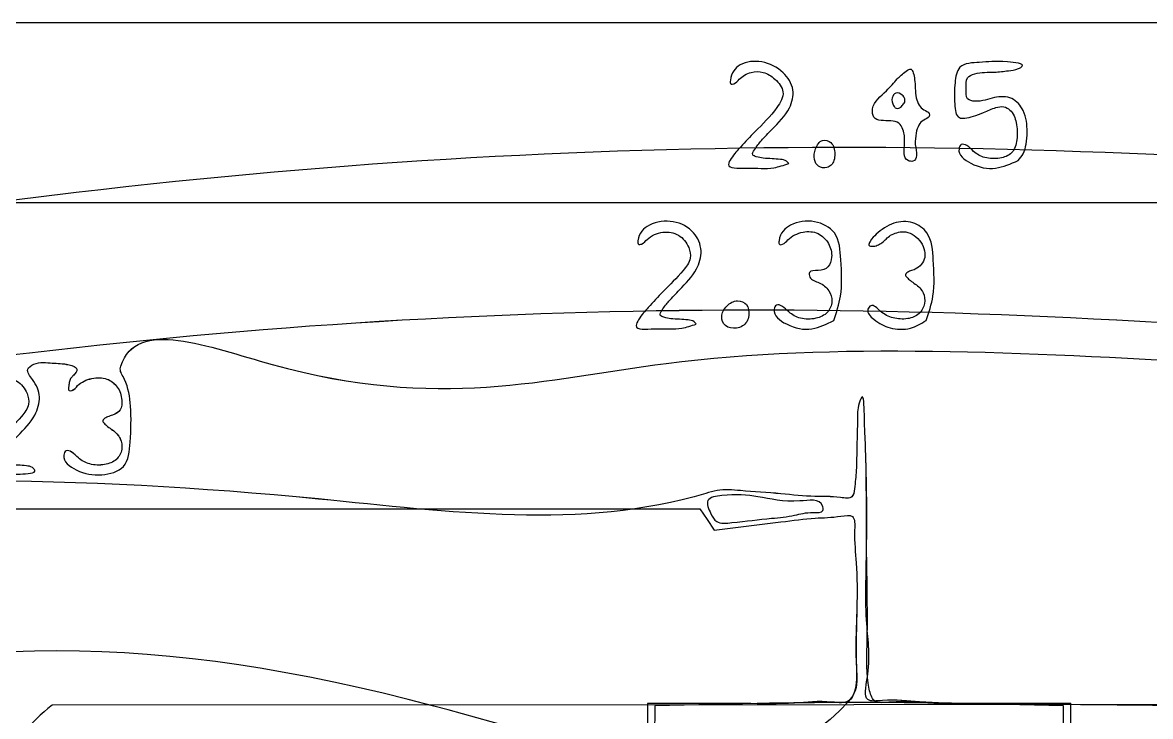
# Model space of a CAD drawing. Extents: x 15.9 to 97.5, y 243.5 to 291.3.
# Drawn here: x 41.72 to 61.35, y 279.2 to 291.28 of the extents above; entities that cross this region are included whole.
import ezdxf

# ---------------------------------------------------------------- set-up
doc = ezdxf.new("R2010")
doc.units = 0
for name, color, linetype in [('black', 7, 'CONTINUOUS'), ('blue', 7, 'CONTINUOUS'), ('drawing', 7, 'CONTINUOUS'), ('red', 7, 'CONTINUOUS')]:
    doc.layers.add(name, color=color, linetype=linetype)

msp = doc.modelspace()

# ---------------------------------------------------------------- linework, layer by layer
at = {"layer": 'black', "color": 7}
for points in [[(15.851808, 267.403162), (15.851808, 291.279162), (56.661142, 291.279162), (97.470476, 291.279162), (97.470476, 267.403162), (97.470476, 243.527163), (56.661142, 243.527163), (15.851808, 243.527163)], [(56.877368, 289.832451)], [(57.253809, 289.158288)], [(55.856809, 288.993162)], [(55.052475, 288.823828)], [(59.046291, 288.879284)], [(53.443809, 286.029827)], [(54.359914, 286.178374)], [(55.834718, 286.093366)], [(57.443378, 286.093334)], [(58.227495, 279.426815)]]:
    msp.add_lwpolyline(points, close=True, dxfattribs=at)
for points in [[(26.579997, 287.927964), (27.738144, 287.782472), (27.85899, 287.964476), (27.979834, 288.14648), (56.322514, 288.14648), (84.665195, 288.14648), (84.788295, 287.961081), (84.911395, 287.775682), (86.083254, 287.921049)], [(26.57996, 282.593988), (27.738107, 282.448496), (27.858954, 282.630501), (27.979799, 282.812504), (40.743812, 282.812504), (53.507826, 282.812504), (53.630926, 282.627105), (53.754026, 282.441706), (54.917331, 282.586012)]]:
    msp.add_lwpolyline(points, dxfattribs=at)
for points, knots in [([(55.052475, 288.823829), (55.040158, 288.83954), (55.00486, 288.884566), (54.892647, 288.899918), (54.760904, 288.909644), (54.615022, 288.913781), (54.510583, 288.933973), (54.398932, 288.97475), (54.481845, 289.109638), (54.583825, 289.238616), (54.810573, 289.47477), (55.067544, 289.72233), (55.172453, 290.124393), (54.954322, 290.449855), (54.607627, 290.63109), (54.197712, 290.590747), (54.037535, 290.388271), (54.031659, 290.19674), (54.128968, 290.219392), (54.208567, 290.32449), (54.382612, 290.429745), (54.62364, 290.429257), (54.824534, 290.301523), (55.011253, 290.068004), (54.79895, 289.697035), (54.514013, 289.436434), (54.232353, 289.136568), (54.081155, 288.969445), (53.940245, 288.729913), (54.437382, 288.761294), (54.713963, 288.714547), (54.964196, 288.79533), (55.052475, 288.823828)], [0, 0, 0, 0, 0.058418, 0.167414, 0.314619, 0.467655, 0.590652, 0.662064, 0.753366, 0.952027, 1.22107, 1.703257, 2.022979, 2.366598, 2.782778, 3.161186, 3.477152, 3.544654, 3.591091, 3.715721, 3.952717, 4.164414, 4.40141, 4.660437, 4.952227, 5.523168, 5.883027, 6.146, 6.259918, 6.566295, 7.057747, 7.325628, 7.325628, 7.325628, 7.325628]), ([(59.046309, 288.879284), (59.077888, 288.916737), (59.147029, 288.998739), (59.192158, 289.175062), (59.209369, 289.428314), (59.17769, 289.728682), (58.948532, 289.998972), (58.606652, 289.993559), (58.380839, 289.882967), (58.119296, 289.936832), (58.15472, 290.136427), (58.123722, 290.323479), (58.360614, 290.424997), (58.595596, 290.403007), (58.856224, 290.439663), (59.013001, 290.451386), (59.200945, 290.563843), (58.68026, 290.618796), (58.461685, 290.582938), (57.990759, 290.573297), (57.933749, 290.182749), (57.935222, 289.930964), (57.957409, 289.612558), (58.139821, 289.612497), (58.277194, 289.648482), (58.458518, 289.718328), (58.625257, 289.797642), (58.792737, 289.827742), (58.94908, 289.74219), (59.028695, 289.517825), (59.03797, 289.261798), (58.964749, 288.986276), (58.711008, 288.903612), (58.474702, 288.907066), (58.27493, 289.013281), (58.182356, 289.133574), (58.048826, 289.181775), (57.969237, 288.989624), (58.261559, 288.775583), (58.645818, 288.70068), (58.915169, 288.820806), (59.046291, 288.879284)], [0, 0, 0, 0, 0.145403, 0.31836, 0.531589, 0.91112, 1.197083, 1.499379, 1.841883, 1.980152, 2.166067, 2.345086, 2.49266, 2.832846, 3.079219, 3.258204, 3.33812, 3.60283, 4.098114, 4.442886, 4.723078, 5.099899, 5.346875, 5.438736, 5.593663, 5.784343, 6.014896, 6.153152, 6.272409, 6.515644, 6.815117, 7.061582, 7.28671, 7.545255, 7.767833, 7.924293, 8.022083, 8.104519, 8.428792, 8.869162, 9.286888, 9.286888, 9.286888, 9.286888]), ([(57.253809, 289.158288), (57.255625, 289.224473), (57.258794, 289.34002), (57.306125, 289.492072), (57.38995, 289.590371), (57.501652, 289.616197), (57.501701, 289.724801), (57.391549, 289.750034), (57.311491, 289.843727), (57.26123, 289.977911), (57.253772, 290.129175), (57.248063, 290.279832), (57.22742, 290.383488), (57.184356, 290.496114), (57.049921, 290.402692), (56.924147, 290.288702), (56.737273, 290.053113), (56.489864, 289.881595), (56.520497, 289.547133), (56.7808, 289.583719), (56.977632, 289.549877), (57.060458, 289.38126), (57.082178, 289.177009), (57.030369, 288.881002), (57.306795, 288.843371), (57.277057, 289.020117), (57.253809, 289.158288)], [0, 0, 0, 0, 0.198354, 0.346292, 0.466047, 0.580331, 0.628295, 0.74258, 0.857416, 0.994715, 1.161911, 1.31307, 1.435334, 1.507576, 1.600061, 1.805087, 2.084956, 2.482017, 2.627088, 2.930354, 3.074326, 3.20497, 3.44074, 3.755132, 3.837978, 4.13472, 4.13472, 4.13472, 4.13472]), ([(87.620824, 274.105861), (87.61051, 275.50108), (87.58999, 278.27666), (87.575812, 282.178879), (87.553767, 285.306755), (87.586674, 288.013817), (87.501147, 288.893726), (87.544473, 290.26323), (87.402159, 289.918164), (87.410246, 289.651228), (87.391767, 289.254175), (87.391832, 288.846583), (87.363115, 288.568653), (87.328656, 288.306534), (87.000637, 288.371191), (86.628126, 288.351327), (86.030143, 288.420554), (85.472075, 288.454336), (85.025268, 288.496607), (80.081806, 286.967532), (65.581607, 289.256781), (47.080461, 289.473226), (32.509034, 286.769169), (27.658175, 288.498882), (27.218223, 288.446179), (26.654113, 288.418198), (26.041872, 288.346807), (25.657053, 288.368524), (25.323418, 288.302813), (25.279679, 288.560481), (25.253792, 288.841683), (25.253261, 289.250731), (25.234946, 289.650548), (25.242768, 289.919439), (25.092934, 290.278801), (25.153402, 288.759215), (25.057409, 287.793955), (25.056861, 285.201949), (25.17503, 282.818404), (24.869246, 281.470737), (25.205776, 280.1954), (24.709367, 280.241276), (24.320762, 280.264869), (23.694518, 280.351956), (23.153342, 280.381009), (22.681588, 280.49026), (22.527447, 280.327837), (22.350243, 280.184519), (21.887066, 280.208384), (21.329684, 280.187829), (20.676023, 280.173836), (20.370639, 280.181527), (20.008316, 280.10332), (20.368912, 280.024795), (20.673082, 280.03276), (21.338954, 280.017015), (21.897224, 280.001489), (22.389303, 280.018745), (22.515415, 279.879897), (22.559447, 279.831417)], [0, 0, 0, 0, 4.196699, 8.348707, 11.557154, 13.993754, 15.48357, 15.990589, 16.105615, 16.400194, 16.84283, 17.280798, 17.60011, 17.746028, 17.947147, 18.391214, 18.983539, 19.692482, 20.098107, 20.302149, 35.117741, 62.416122, 77.173565, 77.345972, 77.745081, 78.464995, 79.074672, 79.532097, 79.739759, 79.8835, 80.198219, 80.646515, 81.089151, 81.38373, 81.498756, 82.058318, 83.706329, 86.406632, 88.939365, 90.690912, 91.360873, 91.558069, 92.002995, 92.600609, 93.398399, 93.734146, 93.879606, 94.040594, 94.405913, 95.176305, 95.807484, 96.214779, 96.365508, 96.515586, 96.920846, 97.548626, 98.356254, 98.71065, 98.90077, 98.90077, 98.90077, 98.90077]), ([(56.877368, 289.832451), (56.859036, 289.877251), (56.826745, 289.956166), (56.913427, 290.079261), (57.023719, 290.02942), (57.075594, 289.962862), (57.076908, 289.88575), (57.026967, 289.832854), (56.979742, 289.784388), (56.910633, 289.781372), (56.889315, 289.814108), (56.877368, 289.832451)], [0, 0, 0, 0, 0.138421, 0.243829, 0.357169, 0.433675, 0.492852, 0.569358, 0.643043, 0.690919, 0.751943, 0.751943, 0.751943, 0.751943]), ([(55.856809, 288.993162), (55.847798, 289.067832), (55.832271, 289.196509), (55.613102, 289.262947), (55.505315, 289.081009), (55.477891, 288.912277), (55.557703, 288.753489), (55.699529, 288.740796), (55.799594, 288.792687), (55.849039, 288.884156), (55.854056, 288.954542), (55.856809, 288.993162)], [0, 0, 0, 0, 0.207537, 0.357644, 0.546175, 0.737318, 0.872922, 1.021249, 1.1058, 1.200915, 1.316549, 1.316549, 1.316549, 1.316549]), ([(87.240349, 271.890496), (87.216831, 273.145096), (87.183542, 274.920919), (87.234908, 277.02212), (86.76357, 277.940226), (86.245879, 278.436688), (85.759407, 278.802203), (85.297399, 279.018046), (84.910049, 279.056776), (84.665919, 279.165388), (84.470703, 279.273429), (84.468811, 279.377742), (84.445914, 279.430725), (84.298794, 279.60673), (84.471699, 280.364559), (84.29976, 281.627248), (84.358998, 283.423698), (84.359363, 285.471695), (84.295075, 286.255579), (84.318108, 287.451239), (84.184581, 287.122361), (84.192979, 286.858159), (84.174232, 286.462343), (84.175073, 286.055987), (84.144602, 285.780925), (84.118073, 285.516934), (83.798135, 285.580074), (83.439344, 285.561797), (82.860946, 285.629325), (82.32107, 285.662674), (81.886757, 285.703173), (77.218631, 284.21815), (63.496569, 286.437736), (46.023579, 286.604135), (32.252321, 284.06671), (27.658092, 285.704769), (27.218492, 285.65263), (26.651888, 285.620653), (26.047706, 285.56231), (25.64454, 285.554289), (25.146903, 285.525292), (25.323578, 286.528625), (25.323958, 287.04854), (25.142201, 288.060319), (25.634121, 288.01839), (26.028792, 287.995603), (26.37945, 287.952573), (26.579997, 287.927964)], [0, 0, 0, 0, 3.790398, 5.365121, 6.164088, 6.798736, 7.504031, 7.984074, 8.310079, 8.642962, 8.828084, 8.883423, 8.943509, 8.998299, 9.562968, 10.980092, 12.943465, 15.074264, 16.380637, 16.826782, 16.941807, 17.236386, 17.679023, 18.110033, 18.43187, 18.578497, 18.772089, 19.20075, 19.773033, 20.459393, 20.852838, 21.053861, 35.057621, 60.847789, 74.793263, 74.965671, 75.36478, 76.084692, 76.694369, 77.151794, 77.359456, 78.01827, 79.169799, 79.828286, 80.030429, 80.47863, 81.077426, 81.077426, 81.077426, 81.077426]), ([(53.443809, 286.029829), (53.431492, 286.045541), (53.396194, 286.090569), (53.283981, 286.105922), (53.152237, 286.115647), (53.006355, 286.119785), (52.901918, 286.139976), (52.790265, 286.180753), (52.873186, 286.31563), (52.975093, 286.444707), (53.199195, 286.676882), (53.451409, 286.927309), (53.565644, 287.311177), (53.415773, 287.667422), (53.04401, 287.854571), (52.634222, 287.800244), (52.424568, 287.603832), (52.425347, 287.403124), (52.524764, 287.431066), (52.617677, 287.55185), (52.851318, 287.660295), (53.152226, 287.605492), (53.316306, 287.398658), (53.365181, 287.150327), (53.157338, 286.88522), (52.896266, 286.632628), (52.627574, 286.340118), (52.469662, 286.167605), (52.336729, 285.918663), (52.837129, 285.971073), (53.113141, 285.92291), (53.358105, 286.002116), (53.443809, 286.029827)], [0, 0, 0, 0, 0.05842, 0.167416, 0.314621, 0.467658, 0.590655, 0.662065, 0.753366, 0.952027, 1.22107, 1.690039, 2.015996, 2.355257, 2.757362, 3.176768, 3.512826, 3.578702, 3.628025, 3.756764, 4.057055, 4.33302, 4.611731, 4.799476, 5.044204, 5.552256, 5.929819, 6.200737, 6.311791, 6.629069, 7.112604, 7.372813, 7.372813, 7.372813, 7.372813]), ([(55.834717, 286.093334), (55.882196, 286.233852), (55.997827, 286.576072), (55.959134, 287.084957), (55.933134, 287.637153), (55.497075, 287.85804), (55.091407, 287.800363), (54.883534, 287.605013), (54.878383, 287.402719), (54.975592, 287.425365), (55.066417, 287.546292), (55.285362, 287.653102), (55.572345, 287.6391), (55.76213, 287.442799), (55.820967, 287.218345), (55.752942, 287.001173), (55.586394, 286.94799), (55.395766, 286.973038), (55.419365, 286.795278), (55.60044, 286.758321), (55.762307, 286.631397), (55.826271, 286.422189), (55.741024, 286.209153), (55.512287, 286.111866), (55.264975, 286.109062), (55.059617, 286.21703), (54.965027, 286.339593), (54.831492, 286.387838), (54.750442, 286.191552), (55.058115, 285.97834), (55.445068, 285.898786), (55.709675, 286.030923), (55.834718, 286.093366)], [0, 0, 0, 0, 0.439215, 1.06967, 1.553273, 1.948544, 2.369525, 2.708229, 2.775731, 2.822168, 2.946797, 3.241078, 3.504144, 3.754701, 4.000287, 4.180392, 4.36302, 4.515638, 4.595222, 4.78511, 5.002549, 5.195374, 5.398552, 5.628548, 5.893605, 6.125551, 6.282012, 6.379802, 6.462238, 6.796865, 7.248948, 7.653997, 7.653997, 7.653997, 7.653997]), ([(57.443384, 286.093334), (57.490833, 286.233682), (57.60639, 286.575487), (57.568369, 287.088171), (57.542072, 287.595676), (57.210532, 287.832614), (56.862493, 287.814716), (56.610844, 287.637907), (56.49037, 287.510758), (56.425076, 287.393807), (56.521549, 287.378713), (56.593227, 287.400744), (56.678264, 287.443223), (56.746253, 287.514161), (56.827267, 287.583631), (56.933212, 287.624109), (57.11636, 287.65954), (57.352385, 287.51227), (57.475798, 287.202325), (57.313004, 286.993274), (57.172751, 286.961182), (57.115446, 286.931107), (57.072604, 286.885252), (57.117678, 286.832546), (57.170938, 286.781718), (57.283372, 286.711309), (57.407479, 286.591732), (57.434332, 286.383322), (57.33294, 286.191866), (57.112939, 286.10372), (56.861759, 286.128595), (56.666028, 286.212778), (56.508307, 286.404024), (56.386098, 286.247153), (56.573316, 286.067693), (56.811808, 285.943392), (57.166254, 285.920665), (57.355551, 286.038611), (57.443378, 286.093334)], [0, 0, 0, 0, 0.439215, 1.06967, 1.553273, 1.855693, 2.182575, 2.543309, 2.709807, 2.778914, 2.842915, 2.9254, 3.021932, 3.117571, 3.220212, 3.338482, 3.454137, 3.768439, 4.078484, 4.34189, 4.432226, 4.502643, 4.543385, 4.591285, 4.675025, 4.779728, 4.982906, 5.169959, 5.367516, 5.586716, 5.839672, 6.091217, 6.282319, 6.36245, 6.564049, 6.883214, 7.236502, 7.542293, 7.542293, 7.542293, 7.542293]), ([(54.359914, 286.178374), (54.357869, 286.249548), (54.354088, 286.381096), (54.143127, 286.466228), (53.96331, 286.357241), (53.854524, 286.17584), (53.937572, 285.970479), (54.11812, 285.94542), (54.250195, 285.988025), (54.33401, 286.069083), (54.351041, 286.140937), (54.359914, 286.178374)], [0, 0, 0, 0, 0.195905, 0.362084, 0.57009, 0.778096, 0.944274, 1.140181, 1.25364, 1.357948, 1.471407, 1.471407, 1.471407, 1.471407]), ([(34.483837, 285.352519), (35.672223, 285.409649), (37.64815, 285.50464), (39.504765, 285.03872), (40.944519, 285.534714), (41.054653, 285.226927), (41.039457, 285.175052), (40.996007, 285.139881), (40.950046, 285.096521), (40.920608, 285.026937), (40.914476, 284.959273), (40.901488, 284.862424), (41.009079, 284.881839), (41.099036, 285.015523), (41.337069, 285.118741), (41.637481, 285.065921), (41.801682, 284.858603), (41.850537, 284.610362), (41.642682, 284.345226), (41.381753, 284.092607), (41.112629, 283.800223), (40.955618, 283.62744), (40.820648, 283.379111), (41.344956, 283.424331), (41.495933, 283.413771), (41.994482, 283.428721), (41.876442, 283.552119), (41.7717, 283.565225), (41.636848, 283.575885), (41.491876, 283.579749), (41.387255, 283.599996), (41.275628, 283.640764), (41.358543, 283.775652), (41.460424, 283.90464), (41.68413, 284.136786), (41.934119, 284.382729), (42.051469, 284.772593), (41.938172, 285.021109), (41.755403, 285.236909), (41.97772, 285.38309), (42.23406, 285.344478), (42.457742, 285.348194), (42.712555, 285.268309), (42.620285, 285.149428), (42.558715, 285.097723), (42.529124, 285.026605), (42.523707, 284.958753), (42.508103, 284.862327), (42.613167, 284.876051), (42.697795, 285.006655), (42.916363, 285.098663), (43.183528, 285.106159), (43.389261, 284.942126), (43.456112, 284.735688), (43.444669, 284.524123), (43.306816, 284.449255), (43.203217, 284.420636), (43.145414, 284.391186), (43.102643, 284.345243), (43.147696, 284.292563), (43.200966, 284.241721), (43.31339, 284.171333), (43.437535, 284.051635), (43.464252, 283.843689), (43.362411, 283.648486), (43.1346, 283.569048), (42.89553, 283.573218), (42.696394, 283.679268), (42.603708, 283.799589), (42.470204, 283.847784), (42.388916, 283.651698), (42.701159, 283.434777), (43.06304, 283.375543), (43.552818, 283.501588), (43.599885, 284.057919), (43.619042, 284.543429), (43.555924, 284.964736), (43.442739, 285.156356), (43.411411, 285.238022), (43.666356, 286.153313), (48.232902, 284.311954), (53.453912, 285.851479), (59.172071, 285.536314), (62.506942, 285.352507)], [0, 0, 0, 0, 3.435817, 5.712727, 6.553926, 6.602612, 6.651893, 6.704409, 6.767109, 6.841488, 6.917756, 6.997533, 7.043693, 7.180766, 7.481057, 7.757023, 8.035733, 8.223479, 8.468207, 8.97626, 9.353822, 9.62474, 9.735794, 10.053071, 10.536606, 10.796815, 10.855235, 10.964231, 11.111437, 11.264473, 11.38747, 11.45888, 11.550181, 11.748842, 12.017886, 12.484275, 12.809006, 13.139358, 13.332594, 13.467249, 13.788979, 14.083059, 14.242078, 14.358573, 14.421273, 14.495653, 14.57192, 14.653404, 14.696935, 14.829606, 15.107772, 15.368253, 15.595544, 15.837824, 16.008522, 16.171102, 16.261437, 16.331854, 16.372596, 16.420496, 16.504235, 16.608938, 16.812116, 16.999169, 17.196726, 17.421854, 17.680399, 17.902977, 18.059437, 18.157227, 18.239663, 18.57429, 19.026373, 19.431422, 19.867653, 20.496596, 20.973612, 21.084095, 21.170715, 21.222771, 23.85632, 30.71015, 40.30053, 40.30053, 40.30053, 40.30053]), ([(58.227475, 279.426799), (57.920772, 279.429141), (57.39338, 279.433169), (56.853532, 279.508442), (56.326749, 279.434319), (56.496611, 280.138311), (56.366002, 280.899349), (56.42114, 282.150343), (56.404397, 283.504019), (56.378761, 284.069457), (56.357231, 284.870897), (56.244244, 284.576472), (56.253127, 284.321489), (56.234272, 283.918804), (56.234445, 283.512811), (56.205708, 283.234597), (56.171251, 282.972509), (55.843232, 283.037152), (55.470722, 283.017283), (54.872731, 283.086565), (54.314695, 283.120137), (53.867823, 283.162835), (51.514073, 282.427897), (44.925712, 283.362567), (36.555105, 283.459536), (29.95197, 282.34069), (27.658128, 283.165061), (27.21843, 283.112465), (26.652051, 283.080963), (26.04725, 283.021726), (25.645475, 283.015622), (25.168947, 282.983268), (25.310263, 283.883544), (25.31051, 284.360162), (25.164274, 285.26779), (25.635038, 285.223134), (26.028368, 285.202223), (26.37929, 285.158824), (26.579989, 285.134003)], [0, 0, 0, 0, 0.898907, 1.545721, 1.800496, 2.168776, 3.117796, 4.44217, 5.875265, 6.763159, 7.070825, 7.18585, 7.48043, 7.923066, 8.361034, 8.680346, 8.826264, 9.027384, 9.471451, 10.063776, 10.772719, 11.178344, 11.382385, 18.120335, 30.417268, 37.097221, 37.269628, 37.668738, 38.38865, 38.998327, 39.455752, 39.663414, 40.256789, 41.286185, 41.879198, 42.081341, 42.529542, 43.128338, 43.128338, 43.128338, 43.128338]), ([(82.90125, 285.124039), (83.093974, 285.147483), (83.430515, 285.188421), (83.819768, 285.224303), (84.578449, 285.247897), (83.888515, 282.890983), (84.034277, 281.679538), (84.48124, 279.166373), (81.849308, 279.576211), (78.230659, 279.189247), (72.250338, 279.403549), (66.165319, 279.363984), (61.566394, 279.388021), (59.073194, 279.416989), (58.227495, 279.426815)], [0, 0, 0, 0, 0.578865, 1.010832, 1.203765, 2.710243, 5.44777, 6.987043, 8.106105, 11.857332, 19.074886, 25.355229, 30.299618, 32.837684, 32.837684, 32.837684, 32.837684]), ([(54.917331, 282.586012), (55.12043, 282.612935), (55.474907, 282.659925), (55.851173, 282.662422), (56.215642, 282.731405), (56.183463, 282.290122), (56.244741, 281.824249), (56.244527, 280.988301), (56.19992, 280.26399), (56.261169, 279.670917), (54.572378, 277.589493), (46.025481, 280.635719), (38.644033, 280.690629), (30.007568, 277.527539), (28.471707, 279.580498), (28.456849, 279.754787), (28.549582, 279.937389), (28.852429, 279.875147), (29.245629, 279.874506), (29.596577, 279.827105), (29.797291, 279.799995)], [0, 0, 0, 0, 0.600373, 1.047858, 1.246914, 1.485418, 2.058997, 2.85187, 3.878988, 4.336694, 4.504119, 11.717242, 24.875774, 32.011985, 32.190918, 32.369351, 32.518305, 32.720448, 33.168648, 33.767445, 33.767445, 33.767445, 33.767445])]:
    msp.add_open_spline(points, degree=3, knots=knots, dxfattribs=at)
at = {"layer": 'blue', "color": 7}
for points in [[(15.851808, 267.403162), (15.851808, 291.279162), (56.661142, 291.279162), (97.470476, 291.279162), (97.470476, 267.403162), (97.470476, 243.527163), (56.661142, 243.527163), (15.851808, 243.527163)], [(56.877368, 289.832451)], [(57.253809, 289.158288)], [(55.856809, 288.993162)], [(55.052475, 288.823828)], [(59.046291, 288.879284)], [(53.443809, 286.029827)], [(54.359914, 286.178374)], [(55.834718, 286.093366)], [(57.443378, 286.093334)]]:
    msp.add_lwpolyline(points, close=True, dxfattribs=at)
for points in [[(26.580045, 287.92819), (27.738192, 287.782698), (27.859038, 287.964702), (27.979882, 288.146706), (56.322562, 288.146706), (84.665243, 288.146706), (84.788343, 287.961307), (84.911443, 287.775907), (86.074748, 287.920214)], [(26.568836, 282.595368), (27.73804, 282.448486), (27.858886, 282.630491), (27.979736, 282.812494), (40.743749, 282.812494), (53.507763, 282.812494), (53.630863, 282.627095), (53.753963, 282.441696), (54.917268, 282.586002)], [(54.283492, 279.425834), (52.597084, 279.425834), (52.597084, 277.786044), (52.597084, 276.146254), (52.025584, 276.156254), (51.454084, 276.166254), (51.411754, 277.266921), (51.369424, 278.367588), (48.236758, 278.367588), (45.104091, 278.367588), (45.104091, 275.658254), (45.104091, 272.948921), (48.236758, 272.948921), (51.369424, 272.948921), (51.393744, 273.730036), (51.418064, 274.511151), (51.793679, 274.459671)], [(59.963176, 278.058254), (59.963176, 279.426043), (58.319101, 279.426043)]]:
    msp.add_lwpolyline(points, dxfattribs=at)
for points, knots in [([(55.052475, 288.823829), (55.040158, 288.83954), (55.00486, 288.884566), (54.892647, 288.899918), (54.760904, 288.909644), (54.615022, 288.913781), (54.510583, 288.933973), (54.398932, 288.97475), (54.481845, 289.109638), (54.583825, 289.238616), (54.810573, 289.47477), (55.067544, 289.72233), (55.172453, 290.124393), (54.954322, 290.449855), (54.607627, 290.63109), (54.197712, 290.590747), (54.037535, 290.388271), (54.031659, 290.19674), (54.128968, 290.219392), (54.208567, 290.32449), (54.382612, 290.429745), (54.62364, 290.429257), (54.824534, 290.301523), (55.011253, 290.068004), (54.79895, 289.697035), (54.514013, 289.436434), (54.232353, 289.136568), (54.081155, 288.969445), (53.940245, 288.729913), (54.437382, 288.761294), (54.713963, 288.714547), (54.964196, 288.79533), (55.052475, 288.823828)], [0, 0, 0, 0, 0.058418, 0.167414, 0.314619, 0.467655, 0.590652, 0.662064, 0.753366, 0.952027, 1.22107, 1.703257, 2.022979, 2.366598, 2.782778, 3.161186, 3.477152, 3.544654, 3.591091, 3.715721, 3.952717, 4.164414, 4.40141, 4.660437, 4.952227, 5.523168, 5.883027, 6.146, 6.259918, 6.566295, 7.057747, 7.325628, 7.325628, 7.325628, 7.325628]), ([(59.046309, 288.879284), (59.077888, 288.916737), (59.147029, 288.998739), (59.192158, 289.175062), (59.209369, 289.428314), (59.17769, 289.728682), (58.948532, 289.998972), (58.606652, 289.993559), (58.380839, 289.882967), (58.119296, 289.936832), (58.15472, 290.136427), (58.123722, 290.323479), (58.360614, 290.424997), (58.595596, 290.403007), (58.856224, 290.439663), (59.013001, 290.451386), (59.200945, 290.563843), (58.68026, 290.618796), (58.461685, 290.582938), (57.990759, 290.573297), (57.933749, 290.182749), (57.935222, 289.930964), (57.957409, 289.612558), (58.139821, 289.612497), (58.277194, 289.648482), (58.458518, 289.718328), (58.625257, 289.797642), (58.792737, 289.827742), (58.94908, 289.74219), (59.028695, 289.517825), (59.03797, 289.261798), (58.964749, 288.986276), (58.711008, 288.903612), (58.474702, 288.907066), (58.27493, 289.013281), (58.182356, 289.133574), (58.048826, 289.181775), (57.969237, 288.989624), (58.261559, 288.775583), (58.645818, 288.70068), (58.915169, 288.820806), (59.046291, 288.879284)], [0, 0, 0, 0, 0.145403, 0.31836, 0.531589, 0.91112, 1.197083, 1.499379, 1.841883, 1.980152, 2.166067, 2.345086, 2.49266, 2.832846, 3.079219, 3.258204, 3.33812, 3.60283, 4.098114, 4.442886, 4.723078, 5.099899, 5.346875, 5.438736, 5.593663, 5.784343, 6.014896, 6.153152, 6.272409, 6.515644, 6.815117, 7.061582, 7.28671, 7.545255, 7.767833, 7.924293, 8.022083, 8.104519, 8.428792, 8.869162, 9.286888, 9.286888, 9.286888, 9.286888]), ([(57.253809, 289.158288), (57.255625, 289.224473), (57.258794, 289.34002), (57.306125, 289.492072), (57.38995, 289.590371), (57.501652, 289.616197), (57.501701, 289.724801), (57.391549, 289.750034), (57.311491, 289.843727), (57.26123, 289.977911), (57.253772, 290.129175), (57.248063, 290.279832), (57.22742, 290.383488), (57.184356, 290.496114), (57.049921, 290.402692), (56.924147, 290.288702), (56.737273, 290.053113), (56.489864, 289.881595), (56.520497, 289.547133), (56.7808, 289.583719), (56.977632, 289.549877), (57.060458, 289.38126), (57.082178, 289.177009), (57.030369, 288.881002), (57.306795, 288.843371), (57.277057, 289.020117), (57.253809, 289.158288)], [0, 0, 0, 0, 0.198354, 0.346292, 0.466047, 0.580331, 0.628295, 0.74258, 0.857416, 0.994715, 1.161911, 1.31307, 1.435334, 1.507576, 1.600061, 1.805087, 2.084956, 2.482017, 2.627088, 2.930354, 3.074326, 3.20497, 3.44074, 3.755132, 3.837978, 4.13472, 4.13472, 4.13472, 4.13472]), ([(87.620834, 274.105865), (87.61052, 275.501084), (87.59, 278.276664), (87.575822, 282.178883), (87.553777, 285.306759), (87.586684, 288.013821), (87.501157, 288.89373), (87.544483, 290.263234), (87.402169, 289.918168), (87.410256, 289.651232), (87.391777, 289.254179), (87.391842, 288.846587), (87.363125, 288.568657), (87.328666, 288.306538), (87.000647, 288.371195), (86.628136, 288.351331), (86.030153, 288.420558), (85.472085, 288.45434), (85.025278, 288.496611), (80.081816, 286.967536), (65.581617, 289.256785), (47.080471, 289.47323), (32.509044, 286.769173), (27.658185, 288.498886), (27.218233, 288.446183), (26.654123, 288.418202), (26.041882, 288.346811), (25.657063, 288.368528), (25.323428, 288.302817), (25.279689, 288.560485), (25.253802, 288.841687), (25.253271, 289.250735), (25.234956, 289.650552), (25.242778, 289.919443), (25.092944, 290.278805), (25.153412, 288.759219), (25.057419, 287.793959), (25.056871, 285.201953), (25.17504, 282.818408), (24.869256, 281.470741), (25.205786, 280.195404), (24.709377, 280.24128), (24.320772, 280.264873), (23.694528, 280.35196), (23.153352, 280.381013), (22.681598, 280.490264), (22.527457, 280.327841), (22.350253, 280.184523), (21.887076, 280.208388), (21.329694, 280.187833), (20.676033, 280.17384), (20.370649, 280.181531), (20.008326, 280.103324), (20.368922, 280.024799), (20.673092, 280.032764), (21.338964, 280.017019), (21.897234, 280.001493), (22.389313, 280.018749), (22.515425, 279.879901), (22.559457, 279.831421)], [0, 0, 0, 0, 4.196699, 8.348707, 11.557154, 13.993754, 15.48357, 15.990589, 16.105615, 16.400194, 16.84283, 17.280798, 17.60011, 17.746028, 17.947147, 18.391214, 18.983539, 19.692482, 20.098107, 20.302149, 35.117741, 62.416122, 77.173565, 77.345972, 77.745081, 78.464995, 79.074672, 79.532097, 79.739759, 79.8835, 80.198219, 80.646515, 81.089151, 81.38373, 81.498756, 82.058318, 83.706329, 86.406632, 88.939365, 90.690912, 91.360873, 91.558069, 92.002995, 92.600609, 93.398399, 93.734146, 93.879606, 94.040594, 94.405913, 95.176305, 95.807484, 96.214779, 96.365508, 96.515586, 96.920846, 97.548626, 98.356254, 98.71065, 98.90077, 98.90077, 98.90077, 98.90077]), ([(56.877368, 289.832451), (56.859036, 289.877251), (56.826745, 289.956166), (56.913427, 290.079261), (57.023719, 290.02942), (57.075594, 289.962862), (57.076908, 289.88575), (57.026967, 289.832854), (56.979742, 289.784388), (56.910633, 289.781372), (56.889315, 289.814108), (56.877368, 289.832451)], [0, 0, 0, 0, 0.138421, 0.243829, 0.357169, 0.433675, 0.492852, 0.569358, 0.643043, 0.690919, 0.751943, 0.751943, 0.751943, 0.751943]), ([(55.856809, 288.993162), (55.847798, 289.067832), (55.832271, 289.196509), (55.613102, 289.262947), (55.505315, 289.081009), (55.477891, 288.912277), (55.557703, 288.753489), (55.699529, 288.740796), (55.799594, 288.792687), (55.849039, 288.884156), (55.854056, 288.954542), (55.856809, 288.993162)], [0, 0, 0, 0, 0.207537, 0.357644, 0.546175, 0.737318, 0.872922, 1.021249, 1.1058, 1.200915, 1.316549, 1.316549, 1.316549, 1.316549]), ([(82.901287, 285.124248), (83.096205, 285.149875), (83.436824, 285.194659), (83.80885, 285.210379), (84.211062, 285.263313), (84.078088, 284.516206), (84.217181, 283.682854), (84.177531, 282.252155), (84.124081, 280.853365), (84.294096, 279.940862), (84.124533, 279.308069), (84.297213, 279.207383), (84.368811, 279.231472), (84.425332, 279.287929), (84.471368, 279.349227), (84.485501, 279.426225), (84.315185, 279.552049), (84.479483, 280.261073), (84.281388, 281.4954), (84.363572, 283.341355), (84.358791, 285.46666), (84.294988, 286.2533), (84.318304, 287.451759), (84.184632, 287.12262), (84.193025, 286.858366), (84.17428, 286.462575), (84.175121, 286.056212), (84.14465, 285.781151), (84.118121, 285.51716), (83.798183, 285.5803), (83.439392, 285.562023), (82.860994, 285.629551), (82.321118, 285.6629), (81.886805, 285.703399), (77.218679, 284.218376), (63.496617, 286.437962), (46.023627, 286.604361), (32.252369, 284.066936), (27.65814, 285.704995), (27.21854, 285.652856), (26.651936, 285.620879), (26.047754, 285.562536), (25.644588, 285.554515), (25.146951, 285.525518), (25.323626, 286.528851), (25.324006, 287.048766), (25.142249, 288.060545), (25.634169, 288.018616), (26.02884, 287.995829), (26.379498, 287.952799), (26.580045, 287.92819)], [0, 0, 0, 0, 0.579241, 1.012222, 1.206677, 1.597342, 2.626764, 4.184158, 5.696762, 6.760739, 7.188609, 7.24821, 7.3125, 7.396885, 7.485821, 7.54476, 7.603516, 8.06266, 9.371358, 11.551096, 13.686959, 14.996369, 15.443521, 15.558546, 15.853125, 16.295762, 16.726772, 17.048609, 17.195236, 17.388828, 17.817488, 18.389772, 19.076132, 19.469576, 19.6706, 33.674359, 59.464528, 73.410002, 73.582409, 73.981519, 74.701431, 75.311108, 75.768533, 75.976195, 76.635008, 77.786537, 78.445024, 78.647168, 79.095369, 79.694165, 79.694165, 79.694165, 79.694165]), ([(53.443809, 286.029829), (53.431492, 286.045541), (53.396194, 286.090569), (53.283981, 286.105922), (53.152237, 286.115647), (53.006355, 286.119785), (52.901918, 286.139976), (52.790265, 286.180753), (52.873186, 286.31563), (52.975093, 286.444707), (53.199195, 286.676882), (53.451409, 286.927309), (53.565644, 287.311177), (53.415773, 287.667422), (53.04401, 287.854571), (52.634222, 287.800244), (52.424568, 287.603832), (52.425347, 287.403124), (52.524764, 287.431066), (52.617677, 287.55185), (52.851318, 287.660295), (53.152226, 287.605492), (53.316306, 287.398658), (53.365181, 287.150327), (53.157338, 286.88522), (52.896266, 286.632628), (52.627574, 286.340118), (52.469662, 286.167605), (52.336729, 285.918663), (52.837129, 285.971073), (53.113141, 285.92291), (53.358105, 286.002116), (53.443809, 286.029827)], [0, 0, 0, 0, 0.05842, 0.167416, 0.314621, 0.467658, 0.590655, 0.662065, 0.753366, 0.952027, 1.22107, 1.690039, 2.015996, 2.355257, 2.757362, 3.176768, 3.512826, 3.578702, 3.628025, 3.756764, 4.057055, 4.33302, 4.611731, 4.799476, 5.044204, 5.552256, 5.929819, 6.200737, 6.311791, 6.629069, 7.112604, 7.372813, 7.372813, 7.372813, 7.372813]), ([(55.834717, 286.093334), (55.882196, 286.233852), (55.997827, 286.576072), (55.959134, 287.084957), (55.933134, 287.637153), (55.497075, 287.85804), (55.091407, 287.800363), (54.883534, 287.605013), (54.878383, 287.402719), (54.975592, 287.425365), (55.066417, 287.546292), (55.285362, 287.653102), (55.572345, 287.6391), (55.76213, 287.442799), (55.820967, 287.218345), (55.752942, 287.001173), (55.586394, 286.94799), (55.395766, 286.973038), (55.419365, 286.795278), (55.60044, 286.758321), (55.762307, 286.631397), (55.826271, 286.422189), (55.741024, 286.209153), (55.512287, 286.111866), (55.264975, 286.109062), (55.059617, 286.21703), (54.965027, 286.339593), (54.831492, 286.387838), (54.750442, 286.191552), (55.058115, 285.97834), (55.445068, 285.898786), (55.709675, 286.030923), (55.834718, 286.093366)], [0, 0, 0, 0, 0.439215, 1.06967, 1.553273, 1.948544, 2.369525, 2.708229, 2.775731, 2.822168, 2.946797, 3.241078, 3.504144, 3.754701, 4.000287, 4.180392, 4.36302, 4.515638, 4.595222, 4.78511, 5.002549, 5.195374, 5.398552, 5.628548, 5.893605, 6.125551, 6.282012, 6.379802, 6.462238, 6.796865, 7.248948, 7.653997, 7.653997, 7.653997, 7.653997]), ([(57.443384, 286.093334), (57.490833, 286.233682), (57.60639, 286.575487), (57.568369, 287.088171), (57.542072, 287.595676), (57.210532, 287.832614), (56.862493, 287.814716), (56.610844, 287.637907), (56.49037, 287.510758), (56.425076, 287.393807), (56.521549, 287.378713), (56.593227, 287.400744), (56.678264, 287.443223), (56.746253, 287.514161), (56.827267, 287.583631), (56.933212, 287.624109), (57.11636, 287.65954), (57.352385, 287.51227), (57.475798, 287.202325), (57.313004, 286.993274), (57.172751, 286.961182), (57.115446, 286.931107), (57.072604, 286.885252), (57.117678, 286.832546), (57.170938, 286.781718), (57.283372, 286.711309), (57.407479, 286.591732), (57.434332, 286.383322), (57.33294, 286.191866), (57.112939, 286.10372), (56.861759, 286.128595), (56.666028, 286.212778), (56.508307, 286.404024), (56.386098, 286.247153), (56.573316, 286.067693), (56.811808, 285.943392), (57.166254, 285.920665), (57.355551, 286.038611), (57.443378, 286.093334)], [0, 0, 0, 0, 0.439215, 1.06967, 1.553273, 1.855693, 2.182575, 2.543309, 2.709807, 2.778914, 2.842915, 2.9254, 3.021932, 3.117571, 3.220212, 3.338482, 3.454137, 3.768439, 4.078484, 4.34189, 4.432226, 4.502643, 4.543385, 4.591285, 4.675025, 4.779728, 4.982906, 5.169959, 5.367516, 5.586716, 5.839672, 6.091217, 6.282319, 6.36245, 6.564049, 6.883214, 7.236502, 7.542293, 7.542293, 7.542293, 7.542293]), ([(54.359914, 286.178374), (54.357869, 286.249548), (54.354088, 286.381096), (54.143127, 286.466228), (53.96331, 286.357241), (53.854524, 286.17584), (53.937572, 285.970479), (54.11812, 285.94542), (54.250195, 285.988025), (54.33401, 286.069083), (54.351041, 286.140937), (54.359914, 286.178374)], [0, 0, 0, 0, 0.195905, 0.362084, 0.57009, 0.778096, 0.944274, 1.140181, 1.25364, 1.357948, 1.471407, 1.471407, 1.471407, 1.471407]), ([(34.483874, 285.352728), (35.67226, 285.409858), (37.648187, 285.504849), (39.504802, 285.038929), (40.944556, 285.534923), (41.05469, 285.227136), (41.039494, 285.175261), (40.996044, 285.14009), (40.950083, 285.09673), (40.920645, 285.027146), (40.914513, 284.959482), (40.901525, 284.862633), (41.009116, 284.882048), (41.099073, 285.015732), (41.337106, 285.11895), (41.637518, 285.06613), (41.801719, 284.858812), (41.850574, 284.610571), (41.642719, 284.345435), (41.38179, 284.092816), (41.112666, 283.800432), (40.955655, 283.627649), (40.820685, 283.37932), (41.344993, 283.42454), (41.49597, 283.41398), (41.994519, 283.42893), (41.876479, 283.552328), (41.771737, 283.565434), (41.636885, 283.576094), (41.491913, 283.579958), (41.387292, 283.600205), (41.275665, 283.640973), (41.35858, 283.775861), (41.460461, 283.904849), (41.684167, 284.136995), (41.934156, 284.382938), (42.051506, 284.772802), (41.938209, 285.021318), (41.75544, 285.237118), (41.977757, 285.383299), (42.234097, 285.344687), (42.457779, 285.348403), (42.712592, 285.268518), (42.620322, 285.149637), (42.558752, 285.097932), (42.529161, 285.026814), (42.523744, 284.958962), (42.50814, 284.862536), (42.613204, 284.87626), (42.697832, 285.006864), (42.9164, 285.098872), (43.183565, 285.106368), (43.389298, 284.942335), (43.456149, 284.735897), (43.444706, 284.524332), (43.306853, 284.449464), (43.203254, 284.420845), (43.145451, 284.391395), (43.10268, 284.345452), (43.147733, 284.292772), (43.201003, 284.24193), (43.313427, 284.171542), (43.437572, 284.051844), (43.464289, 283.843898), (43.362448, 283.648695), (43.134637, 283.569257), (42.895567, 283.573427), (42.696431, 283.679477), (42.603745, 283.799798), (42.470241, 283.847993), (42.388953, 283.651907), (42.701196, 283.434986), (43.063077, 283.375752), (43.552855, 283.501797), (43.599922, 284.058128), (43.619079, 284.543638), (43.555961, 284.964945), (43.442776, 285.156565), (43.411448, 285.238231), (43.666393, 286.153522), (48.232939, 284.312163), (53.453949, 285.851688), (59.172108, 285.536523), (62.506979, 285.352716)], [0, 0, 0, 0, 3.435817, 5.712727, 6.553926, 6.602612, 6.651893, 6.704409, 6.767109, 6.841488, 6.917756, 6.997533, 7.043693, 7.180766, 7.481057, 7.757023, 8.035733, 8.223479, 8.468207, 8.97626, 9.353822, 9.62474, 9.735794, 10.053071, 10.536606, 10.796815, 10.855235, 10.964231, 11.111437, 11.264473, 11.38747, 11.45888, 11.550181, 11.748842, 12.017886, 12.484275, 12.809006, 13.139358, 13.332594, 13.467249, 13.788979, 14.083059, 14.242078, 14.358573, 14.421273, 14.495653, 14.57192, 14.653404, 14.696935, 14.829606, 15.107772, 15.368253, 15.595544, 15.837824, 16.008522, 16.171102, 16.261437, 16.331854, 16.372596, 16.420496, 16.504235, 16.608938, 16.812116, 16.999169, 17.196726, 17.421854, 17.680399, 17.902977, 18.059437, 18.157227, 18.239663, 18.57429, 19.026373, 19.431422, 19.867653, 20.496596, 20.973612, 21.084095, 21.170715, 21.222771, 23.85632, 30.71015, 40.30053, 40.30053, 40.30053, 40.30053]), ([(58.319101, 279.426043), (58.031905, 279.420905), (57.527906, 279.41189), (56.979924, 279.483929), (56.521207, 279.408699), (56.3937, 279.881128), (56.436969, 280.736369), (56.398585, 282.010809), (56.408029, 283.509158), (56.378701, 284.072149), (56.357125, 284.870822), (56.244275, 284.576624), (56.253167, 284.32173), (56.234308, 283.919003), (56.234482, 283.513022), (56.205745, 283.234806), (56.171288, 282.972718), (55.843269, 283.037361), (55.470759, 283.017492), (54.872768, 283.086774), (54.314732, 283.120346), (53.86786, 283.163044), (51.51411, 282.428106), (44.925749, 283.362776), (36.555142, 283.459745), (29.952007, 282.340899), (27.658165, 283.16527), (27.218467, 283.112674), (26.652088, 283.081172), (26.047287, 283.021935), (25.645512, 283.015831), (25.168984, 282.983477), (25.3103, 283.883753), (25.310547, 284.360371), (25.164311, 285.267999), (25.635075, 285.223343), (26.028405, 285.202432), (26.379327, 285.159033), (26.580026, 285.134212)], [0, 0, 0, 0, 0.846509, 1.485539, 1.779438, 1.996646, 2.758979, 4.4657, 5.893762, 6.778638, 7.085309, 7.200334, 7.494913, 7.93755, 8.375518, 8.69483, 8.840748, 9.041867, 9.485935, 10.07826, 10.787202, 11.192827, 11.396868, 18.134819, 30.431751, 37.111704, 37.284112, 37.683221, 38.403134, 39.01281, 39.470235, 39.677897, 40.271272, 41.300669, 41.893681, 42.095825, 42.544026, 43.142822, 43.142822, 43.142822, 43.142822]), ([(54.917268, 282.586002), (55.120367, 282.612924), (55.474846, 282.659913), (55.851107, 282.662418), (56.215584, 282.731385), (56.183358, 282.290188), (56.24516, 281.823363), (56.241689, 281.00269), (56.211026, 280.259428), (56.248375, 279.715386), (56.093743, 279.409327), (55.660632, 279.486075), (55.091969, 279.410571), (54.577071, 279.420292), (54.283492, 279.425834)], [0, 0, 0, 0, 0.600373, 1.047858, 1.246914, 1.485418, 2.058997, 2.85187, 3.852225, 4.318949, 4.481767, 4.781447, 5.435679, 6.303511, 6.303511, 6.303511, 6.303511])]:
    msp.add_open_spline(points, degree=3, knots=knots, dxfattribs=at)
at = {"layer": 'drawing', "color": 1}
msp.add_lwpolyline([(84.088924, 279.416061), (42.231003, 279.399492)], dxfattribs=at)
msp.add_open_spline([(42.231003, 279.399492), (42.043927, 279.24263), (41.600026, 278.870422), (41.549393, 278.083828), (41.507921, 277.595703), (41.49359, 277.427035)], degree=3, knots=[0, 0, 0, 0, 0.707826, 1.679556, 2.192608, 2.192608, 2.192608, 2.192608], dxfattribs=at)
at = {"layer": 'red', "color": 7}
for points in [[(15.851808, 267.403162), (15.851808, 291.279162), (56.661142, 291.279162), (97.470476, 291.279162), (97.470476, 267.403162), (97.470476, 243.527163), (56.661142, 243.527163), (15.851808, 243.527163)], [(54.750408, 282.650046)]]:
    msp.add_lwpolyline(points, close=True, dxfattribs=at)
for points in [[(54.502142, 279.425824), (52.724142, 279.383494), (52.701542, 277.203328)], [(59.836142, 275.742828), (59.836142, 279.383494), (58.058142, 279.425824)]]:
    msp.add_lwpolyline(points, dxfattribs=at)
for points, knots in [([(54.750408, 282.650041), (54.889866, 282.663096), (55.140621, 282.68657), (55.393565, 282.768467), (55.663846, 282.737872), (55.626339, 283.006875), (55.071385, 282.896737), (54.550819, 283.040242), (54.05654, 283.075693), (53.576182, 283.005252), (53.684767, 282.741705), (53.801662, 282.542845), (54.229775, 282.594356), (54.531964, 282.62668), (54.750408, 282.650046)], [0, 0, 0, 0, 0.407497, 0.732708, 0.905605, 0.986238, 1.390089, 2.122225, 2.749907, 3.007499, 3.242014, 3.411532, 3.676692, 4.368354, 4.368354, 4.368354, 4.368354]), ([(58.058142, 279.425824), (57.678408, 279.431962), (56.872883, 279.444982), (55.687401, 279.444982), (54.881876, 279.431962), (54.502142, 279.425824)], [0, 0, 0, 0, 1.139343, 2.416869, 3.556211, 3.556211, 3.556211, 3.556211])]:
    msp.add_open_spline(points, degree=3, knots=knots, dxfattribs=at)

doc.saveas('drawing.dxf')
